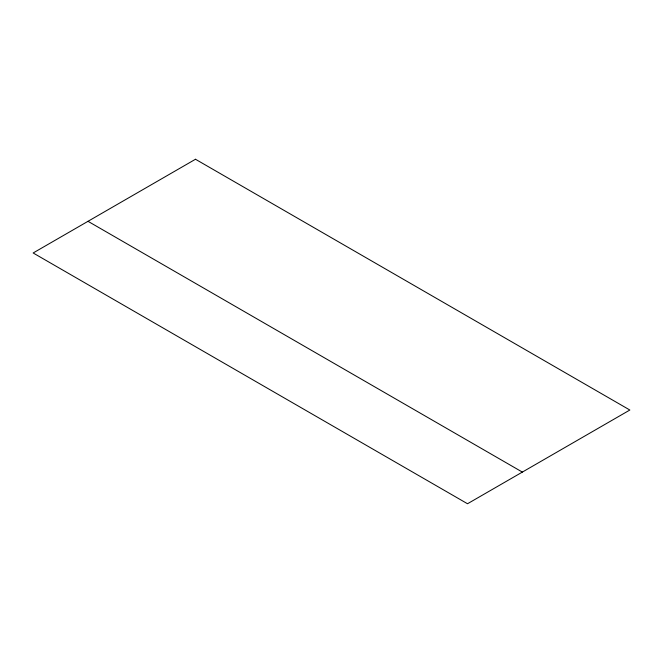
<?xml version="1.0" encoding="UTF-8"?>
<svg xmlns="http://www.w3.org/2000/svg" width="663" height="663" viewBox="0 0 663 663"><rect width="100%" height="100%" fill="white"/><g stroke="black" fill="none" stroke-linecap="round" stroke-linejoin="round"><path stroke-width="0.99" d="M87.997 221.309L522.353 472.089M195.486 159.253L33.15 252.976L467.514 503.747L629.85 410.024L195.486 159.253"/></g></svg>
